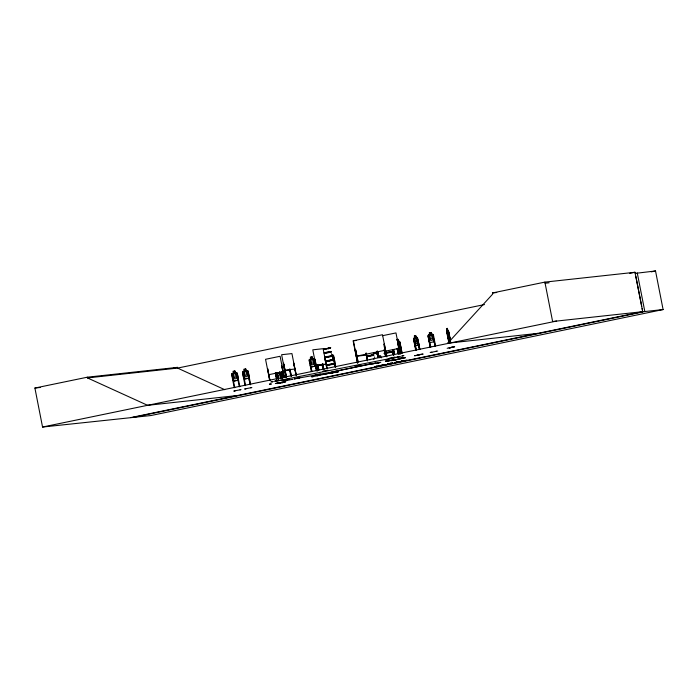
<?xml version="1.0" encoding="UTF-8"?>
<svg xmlns="http://www.w3.org/2000/svg" width="698" height="698" viewBox="0 0 698 698"><rect width="100%" height="100%" fill="white"/><g stroke="black" fill="none" stroke-linecap="round" stroke-linejoin="round"><path stroke-width="1.05" d="M269.428 384.136L271.382 384.005L269.463 384.214M387.216 360.596L385.331 360.857M400.556 348.59L399.631 341.592M334.429 362.585L334.543 360.622M396.796 359.426L401.088 358.685M418.643 355.046L414.516 355.753L418.826 354.985M377.348 351.094L377.129 353.083L373.142 353.807M275.597 383.534L278.816 382.74M277.211 383.568L283.702 381.902M333.827 372.462L330.32 373.264M333.627 372.54L330.32 373.299M242.511 372.147L243.497 377.243L244.457 379.014L248.837 378.185L249.116 376.17L248.113 371.066L247.31 370.525L242.965 371.353L242.503 372.147M375.358 363.248L369.006 364.373M375.594 363.161L372.758 363.928M326.524 361.18L326.027 361.18L326.507 360.936M335.494 371.947L328.409 373.325L331.602 372.61M368.291 364.496L375.027 363.309M387.015 361.328L385.872 361.372M431.888 352.263L430.16 352.394M287.48 380.454L285.299 380.672M285.526 380.611L287.419 380.41M356.922 365.735L359.13 365.482M319.972 375.227L318.148 375.419M235.427 390.697L233.987 391.028M246.254 388.646L244.824 388.969M447.121 330.477L446.746 328.575L447.305 328.418L446.659 328.531L446.886 331.21L448.177 336.183L448.735 336.026L448.744 334.421L447.252 328.357L447.68 330.32M333.016 360.866L333.469 359.217L332.78 355.675L331.899 355.169L332.911 354.933L333.574 355.509L335.738 366.982M415.764 350.23L413.504 338.792L414.699 337.806M379.677 355.91L379.843 357.795L379.564 356.408M399.998 351.705L399.893 352.028M309.153 360.159L309.589 359.409M289.434 369.957L285.194 370.83L283.266 363.963L283.728 363.161M231.727 374.224L232.181 373.474M374.556 366.738L378.29 366.31M375.986 366.433L376.615 366.31L376.013 366.441M379.372 366.075L379.817 365.682L379.407 366.084M384.546 364.923L380.654 365.464L381.265 365.351M384.284 364.722C378.438 365.621 387.128 364.408 385.662 364.688M387.434 363.902L392.625 363.03M389.196 363.71L391.421 363.292M392.468 363.361L392.651 363.169M399.483 361.573C401.856 362.105 394.082 362.306 396.595 362.175M396.394 362.218L398.279 361.843M398.418 362.053L397.947 362.245M404.604 360.517C394.579 362.114 417.369 358.693 401.08 361.154M402.921 360.77L402.903 360.7M404.709 360.831L400.975 361.267M414.429 335.956L414.804 337.849L414.219 338.643L414.909 342.195L415.877 343.556L417.116 343.276L417.483 341.601L416.793 338.059L415.999 337.579M377.4 354.27L378.499 352.717L377.374 354.279L373.517 352.665M322.476 365.822L323.636 364.26M323.689 364.286L322.493 365.9L319.414 364.792M447.767 343.207L492.683 294.085L492.465 292.959L544.885 282.114L634.979 272.272L642.5 310.61M325.87 348.956L323.61 349.497L324.247 349.428M330.442 348.197L326.001 348.913M331.088 351.399L324.282 352.665L324.867 352.638M332.065 356.373L325.416 357.673M333.103 360.037L327.964 360.936M326.045 361.599L332.824 360.334M373.727 354.924L366.677 356.32M373.77 355.142L366.72 356.547M373.762 355.404L369.015 356.207M391.22 351.565L384.275 352.944M391.325 351.801L385.645 352.804M391.369 352.019L385.689 353.022M391.412 352.246L385.767 353.267M392.887 360.107L391.683 360.238M374.617 366.633L380.009 365.944L379.485 365.892M380.68 365.473L385.61 364.452M386.151 364.679L385.628 364.618M400.076 351.583L400.556 351.417M235.243 390.61L233.961 391.072M246.08 388.542L244.797 389.013M232.338 375.288L234.755 387.634M237.399 374.32L236.884 374.416L239.301 386.771M247.72 372.357L250.181 384.694L247.72 372.357L248.27 372.243M240.051 389.877L241.028 389.545M250.852 387.809L251.865 387.486M392.712 360.29C410.852 356.678 379.075 363.213 397.284 359.522M395.443 359.775L394.693 360.081M394.597 360.116L395.661 359.732M379.895 355.692L380.663 355.849L381.082 357.542A1.309 1.239 83.9 0 1 381.352 357.699A1.309 1.239 83.9 0 0 381.082 357.542L381.082 357.542M272.194 381.693L272.639 381.597L271.792 381.823M275.44 381.056L275.789 380.995M275.684 381.029L275.335 381.091M399.029 356.617L399.378 356.556M398.977 356.687L398.541 356.774L399.265 356.582M402.458 355.91L402.921 355.823M326.62 348.625L330.573 347.866M328.453 348.564L327.981 348.651M331.192 351.644L324.282 352.926L324.867 352.891M331.236 351.862L324.273 353.188L324.91 353.118M331.227 352.115L324.369 353.424L325.006 353.354M331.925 355.666L325.12 356.931L325.696 356.896M332.021 355.901L325.12 357.184L325.704 357.158M332.065 356.12L325.163 357.402L325.748 357.376M325.983 361.389L328.33 360.831M328.906 360.787L328.575 360.857M328.418 361.023L329.299 360.866L328.584 361.058M333.469 363.545L326.821 364.836M326.804 365.525L333.958 364.129L333.094 364.382M369.015 364.365L368.361 364.609M385.793 361.459L391.7 360.238M392.913 360.107L386.369 361.416M446.851 328.88L446.973 329.508M447.086 330.424L446.563 331.28L448.858 342.718M446.999 332.379L449.05 342.683M448.823 331.873L450.638 341.139M448.116 338.146L449.556 337.736L449.364 335.86M390.636 363.309L390.103 363.309M404.194 360.508L403.549 360.814L405.381 360.438M451.894 347.299L449.844 347.866M296.502 378.491L331.838 372.043L371.17 363.815M331.358 372.165L368.23 364.513M378.22 362.943L380.82 362.271M403.069 358.135L399.09 359.042M286.459 379.538L286.887 379.468M317.607 374.643L318.035 374.573M327.79 373.526L328.217 373.465M368.099 364.513L368.553 364.443M323.898 349.166L330.739 347.717L329.875 347.962M328.304 348.433L327.449 348.625M328.33 348.59L329.247 348.476L328.409 348.66M326.734 360.753L326.071 361.102M326.219 360.988L328.261 360.421M326.254 361.163L329.229 360.482L327.432 360.7M327.981 361.102L329.186 360.927L327.964 360.979M333.051 363.911L333.914 363.658L326.812 365.098M333.094 364.129L333.958 363.876L326.856 365.316M372.828 354.898L373.683 354.645L371.633 354.959M366.956 356.669L369.015 356.207M384.938 352.961L384.275 353.205M384.982 353.179L384.319 353.424M385.069 353.424L384.214 353.668L384.842 353.598M420.938 354.444L416.776 355.369M333.539 355.518L332.178 355.055L332.719 359.348M335.197 367.078L333.304 356.757L335.319 367.052M276.094 373.395L279.654 372.776M277.673 373.439L281.277 372.819M275.335 383.577L279.078 382.705M276.958 383.612L280.701 382.74L280.221 382.731M281.844 382.766L285.578 381.885L281.896 382.722M335.031 372.496L338.739 371.659L334.979 372.549M245.687 388.751L251.359 387.669M396.63 339.577L397.939 339.272L398.288 341.243M397.86 339.359L398.235 341.252L399.134 340.982L399.71 341.549L401.926 353.014M398.698 343.66L400.015 343.355M398.174 347.229L399.352 346.95L399.692 345.292L398.994 341.741L398.235 341.252M397.668 349.332L400.652 348.642L400.669 346.662M401.577 353.092L399.561 342.805L400.059 342.701L402.074 352.987M312.285 376.754L317.791 375.62M401.123 358.432L405.416 357.716L401.123 358.449M431.172 352.359L436.477 351.26M419.742 349.323L417.5 337.876L416.034 337.509L415.703 335.598L414.324 335.913L414.76 337.858M413.827 338.076L416.942 337.3M416.278 350.126L414.254 339.83L413.748 339.943L415.912 350.204M419.376 349.41L417.36 339.123L417.866 339.01L419.891 349.305M292.026 379.424L286.599 380.532M386.867 359.644L387.364 359.549M324.867 374.172L319.448 375.288M422.962 354.052L419.018 354.706M422.936 354.113L418.852 354.741M325.094 348.73L323.532 349.148L325.591 348.826M326.786 361.171L327.467 360.883M328.444 360.866L329.255 360.639M286.991 379.442L287.916 379.241L276.05 381.091L399.265 356.739L386.596 359.671L387.495 359.522M325.111 348.887L326.873 348.503M329.186 348.119L327.414 348.476M329.212 348.25L327.999 348.494M383.237 364.836L383.883 364.714M392.075 363.222L389.903 363.641L390.548 363.335M277.472 383.089L277.909 383.01M278.912 383.167L279.523 383.054M283.641 382.338L283.065 382.452M336.174 372.235L336.794 372.113L332.065 372.941M635.154 273.389L655.527 270.964L663.1 309.554L150.977 415.528L42.552 427.036L34.9 388.044L87.32 377.199L177.414 367.366L177.562 368.09L224.712 389.667M629.736 273.363L634.979 272.272M173.226 368.23L177.414 367.366M484.508 304.564L177.562 368.09L87.459 377.923L87.32 377.199M651.26 271.845L655.527 270.964M382.46 335.712L395.975 332.92L400.102 353.982L397.808 342.299M431.05 332.44L431.39 334.412L432.394 334.857L433.083 338.399L432.49 340.109L430.823 340.45L429.628 339.123L428.93 335.572L429.706 334.752L429.261 332.806C432.027 331.471 430.779 334.935 433.362 334.63L435.613 346.086M283.816 364.042L286.442 377.356M358.022 361.721L355.736 350.03L355.134 350.16M386.151 355.901L383.787 344.219L384.345 344.114L386.579 355.806M295.9 374.678L293.614 362.986L296.476 375.681M428.45 335.014L432.586 334.159L433.301 334.674M284.06 377.391L281.695 365.708L284.304 377.339M314.99 359.147L317.285 370.83M399.858 354.034L397.877 342.29M311.884 371.484L309.868 361.198L309.371 361.302M316.238 370.586L314.152 360.308L314.641 360.203M326.865 368.719L324.779 358.091L327.231 368.657M435.055 346.199L433.039 335.904L433.528 335.808M356.425 356.189L385.54 350.169M268.582 374.73L283.135 371.72M384.45 351.364L399.003 348.354M311.038 367.017L315.234 366.145L315.479 364.129L315.156 366.092L311.038 367.017L310.113 365.237M318.087 365.499L322.258 364.644M318.079 365.569L322.31 364.696M42.552 427.036L147.47 405.329M270.78 381.981L273.241 381.579M274.323 381.248L276.783 380.846M283.72 380.052L289.295 378.953L283.789 380M397.904 356.809L400.373 356.399M401.446 356.076L403.906 355.666M355.23 366.171L360.805 365.028L355.308 366.084M386.736 359.549L388.638 359.339M291.345 379.433L292.951 379.319M299.669 377.766L294.277 378.901M299.765 377.793L294.294 378.935M285.997 380.899L284.077 381.108M311.334 376.859L313.289 376.641M316.848 375.672L319.047 375.454L317.084 375.664M324.221 374.172L325.757 374.076M435.971 351.26L437.698 351.059M382.583 365.089L384.755 364.679M402.894 360.883L405.067 360.473M385.06 364.644L383.211 364.888M130.727 417.596L642.779 311.666M132.707 417.526L644.83 311.544L663.1 309.554M328.269 360.517L333.086 359.671L332.457 359.74M328.706 361.032L328.967 360.971M369.704 359.749L370.629 359.566M330.678 372.802L335.502 371.955M404.098 360.526L403.584 360.517M322.607 371.336L327.929 370.28M389.693 358.074L395.077 357.044M328.81 360.526L332.466 359.749M328.819 360.622L331.07 360.168M328.933 361.163L329.875 360.979M232.373 375.271L231.823 375.384L234.24 387.73M392.625 350.501L393.314 349.733M233.612 381.082L238.001 380.244L238.28 378.229L237.276 373.133L236.474 372.592L232.129 373.421L231.666 374.207L233.621 381.082L238.009 380.244M244.457 379.014L248.846 378.176M234.851 390.819L240.522 389.737M327.859 348.555L328.749 348.389M447.688 330.25L448.404 330.773L450.472 341.182M446.624 331.271L446.615 330.547L448.081 330.198L448.421 330.747M447.558 336.375L448.177 338.198L449.582 337.797L449.399 335.843M371.633 354.959L366.686 356.067M330.337 373.081L331.236 372.906M325.608 348.983L323.75 349.262M324.867 349.332L325.661 349.183M331.053 360.133L332.501 359.924M277.35 383.123L282.018 382.303M278.973 383.158L283.597 382.347M333.182 356.791L333.714 356.687L335.616 367.008M399.561 342.805L401.725 353.066M415.703 335.598L416.043 337.57M417.5 337.876L416.889 337.378M417.36 339.123L419.524 349.384M414.254 339.83L416.13 350.143M373.256 359.077L374.32 358.92M332.475 359.889L332.929 359.863M545.103 283.24L549.099 282.795M429.628 334.708L428.415 334.961L427.979 335.755L430.212 347.203M556.603 321.063L147.61 405.32L87.459 377.923M433.039 335.904L435.124 346.191M428.258 336.907L428.755 336.802L430.771 347.089M434.339 339.734L434.095 341.75L429.916 342.622L429 340.842M310.75 359.104L310.374 357.202L312.181 356.826L312.512 358.807L313.507 359.252L314.205 362.803L313.603 364.504L311.936 364.853L310.741 363.518L310.052 359.967L310.819 359.156L310.444 357.254M309.799 361.206L311.814 371.493M492.465 292.959L496.749 292.497M356.146 340.467L353.127 340.799L357.463 362.925M642.71 311.674L552.615 321.508L544.885 282.114M397.563 342.352L399.928 354.026M34.9 388.044L40.266 387.46M447.558 343.224L537.861 333.365M356.154 356.233L366.476 355.108M315.819 365.255L326.141 364.129M284.644 370.158L294.966 369.024M399.945 357.83L402.013 357.594M147.391 405.346L237.704 395.487M355.151 350.143L357.83 362.873M355.736 350.03L357.961 361.73M320.356 374.049L314.964 375.105M325.469 374.041L330.939 372.898L325.469 374.032M283.266 363.963L286.014 377.452M393.733 354.924L393.463 353.537M374.643 357.428L374.233 356.931M394.667 362.48L400.024 361.791M394.518 362.594L398.532 362.122M392.782 363.3L389.039 363.737M387.32 364.086L391.351 363.588L390.836 363.614M376.091 366.328L380.017 365.935M392.8 363.309L392.328 363.309M394.082 352.752L394.536 352.979M283.946 381.832L280.273 382.679M377.121 351.443L377.653 351.469M400.957 351.644L401.402 353.336A1.309 1.239 83.9 0 1 401.69 353.493M243.558 377.217L244.492 378.944M284.322 369.033L285.212 370.83M637.265 272.953L644.83 311.544M635.895 276.583L641.732 306.352M642.151 308.472L642.57 310.601M448.343 330.791L450.28 341.217M447.392 333.374L449.207 342.639M428.04 335.764L430.282 347.194M398.357 341.889L399.055 345.431M397.607 348.634L398.619 353.781M397.459 348.66L398.471 353.807M397.258 348.721L398.27 353.86M397.11 348.747L398.122 353.886M393.62 349.445L394.536 354.628L393.428 349.48M393.323 349.515L394.335 354.663M392.651 349.794L393.567 354.968M393.463 354.977L392.459 349.829L393.367 355.012M386.849 356.861L382.504 334.735L353.397 340.755L357.638 362.908M384.546 350.571L385.654 355.875M384.092 349.558L385.409 355.928M378.508 357.463L377.295 351.286L378.412 357.481M376.824 351.373L378.037 357.542M376.737 351.391L377.95 357.568M366.319 353.258L367.567 359.636M366.075 353.048L367.584 360.735M365.953 353.319L367.41 360.753M331.332 353.633L331.463 354.27M327.039 368.701L323.113 348.695L312.791 349.82L316.918 370.891M322.738 363.894L324.012 370.062M322.301 363.99L323.314 369.137L322.24 363.998M317.852 364.906L318.925 370.045M318.428 370.149L317.416 365.002L318.367 370.149M314.815 359.165L317.093 370.865M316.665 370.49L314.458 359.034L313.69 358.493L309.528 359.357L309.092 360.151L311.395 371.589M312.111 356.905L312.486 358.807M296.301 375.699L291.939 353.589L281.617 354.715L285.953 376.85M289.958 369.137L291.371 376.344M289.897 369.146L291.31 376.353M289.4 369.251L290.673 375.419M284.086 365.002L284.487 367.061M284.897 369.111L286.512 377.348M283.641 364.059L286.128 376.833M284.234 377.348L280.107 356.277L265.545 359.296L269.681 380.358M281.573 372.06L282.786 378.237M281.451 372.086L282.664 378.264M281.154 372.13L282.245 378.333M279.959 372.025L281.05 378.229M279.54 372.095L280.753 378.272M279.418 372.121L280.631 378.299M277.464 372.767L278.676 378.944M277.342 372.802L278.554 378.97M277.045 372.845L278.258 379.014M276.923 372.872L278.136 379.049M275.841 372.732L277.054 378.909M275.719 372.758L276.931 378.935M275.422 372.802L276.635 378.979M275.3 372.837L276.513 379.005M269.995 380.297L267.639 368.623L269.751 380.349M248.06 371.109L250.652 384.607M246.106 370.76L245.74 368.858L243.864 369.216L244.309 371.161L243.515 371.973L244.204 375.515L245.443 376.859L247.179 376.527L247.816 374.826L247.127 371.284L246.062 370.83L245.696 368.928M245.591 385.575L243.209 373.212L242.66 373.317L245.077 385.671M237.207 373.177L239.815 386.675M235.27 372.819L234.903 370.917L233.027 371.275L233.472 373.229L232.678 374.032L233.368 377.583L234.607 378.918L236.343 378.586L236.98 376.894L236.29 373.343L235.226 372.889L234.86 370.996M452.662 347.264L447.165 348.285M418.451 342.971L418.364 344.908C410.389 345.955 420.624 346.618 418.495 342.971M334.604 360.604L334.455 362.585L334.612 360.604M447.741 330.957L447.182 331.122L447.88 334.665L448.439 334.508L447.741 330.957M454.616 346.784L449.023 347.831L454.616 346.775M397.712 339.725L396.953 339.9L397.075 340.528L397.843 340.354L397.712 339.725M415.467 336.043L414.673 336.227L414.795 336.864L415.589 336.68L415.467 336.043M416.121 338.216L414.882 338.495L415.58 342.037L416.819 341.758L416.121 338.216M374.425 363.527L379.555 362.594L374.425 363.527M311.875 357.289L310.802 357.507L310.933 358.144L312.006 357.917L311.875 357.289M430.762 332.894L429.689 333.112L429.811 333.749L430.884 333.522L430.762 332.894M312.608 359.444L310.942 359.784L311.64 363.326L313.306 362.986L312.608 359.444M431.495 335.04L429.828 335.389L430.526 338.931L432.193 338.591L431.495 335.04M234.607 371.371L233.49 371.58L233.612 372.217L234.729 371.999L234.607 371.371M245.443 369.303L244.326 369.521L244.448 370.149L245.565 369.94L245.443 369.303M235.357 373.526L233.612 373.858L234.301 377.4L236.046 377.068L235.357 373.526M246.193 371.458L244.448 371.798L245.138 375.341L246.883 375.009L246.193 371.458M414.542 343.87L415.327 345.667L414.586 343.852"/></g></svg>
